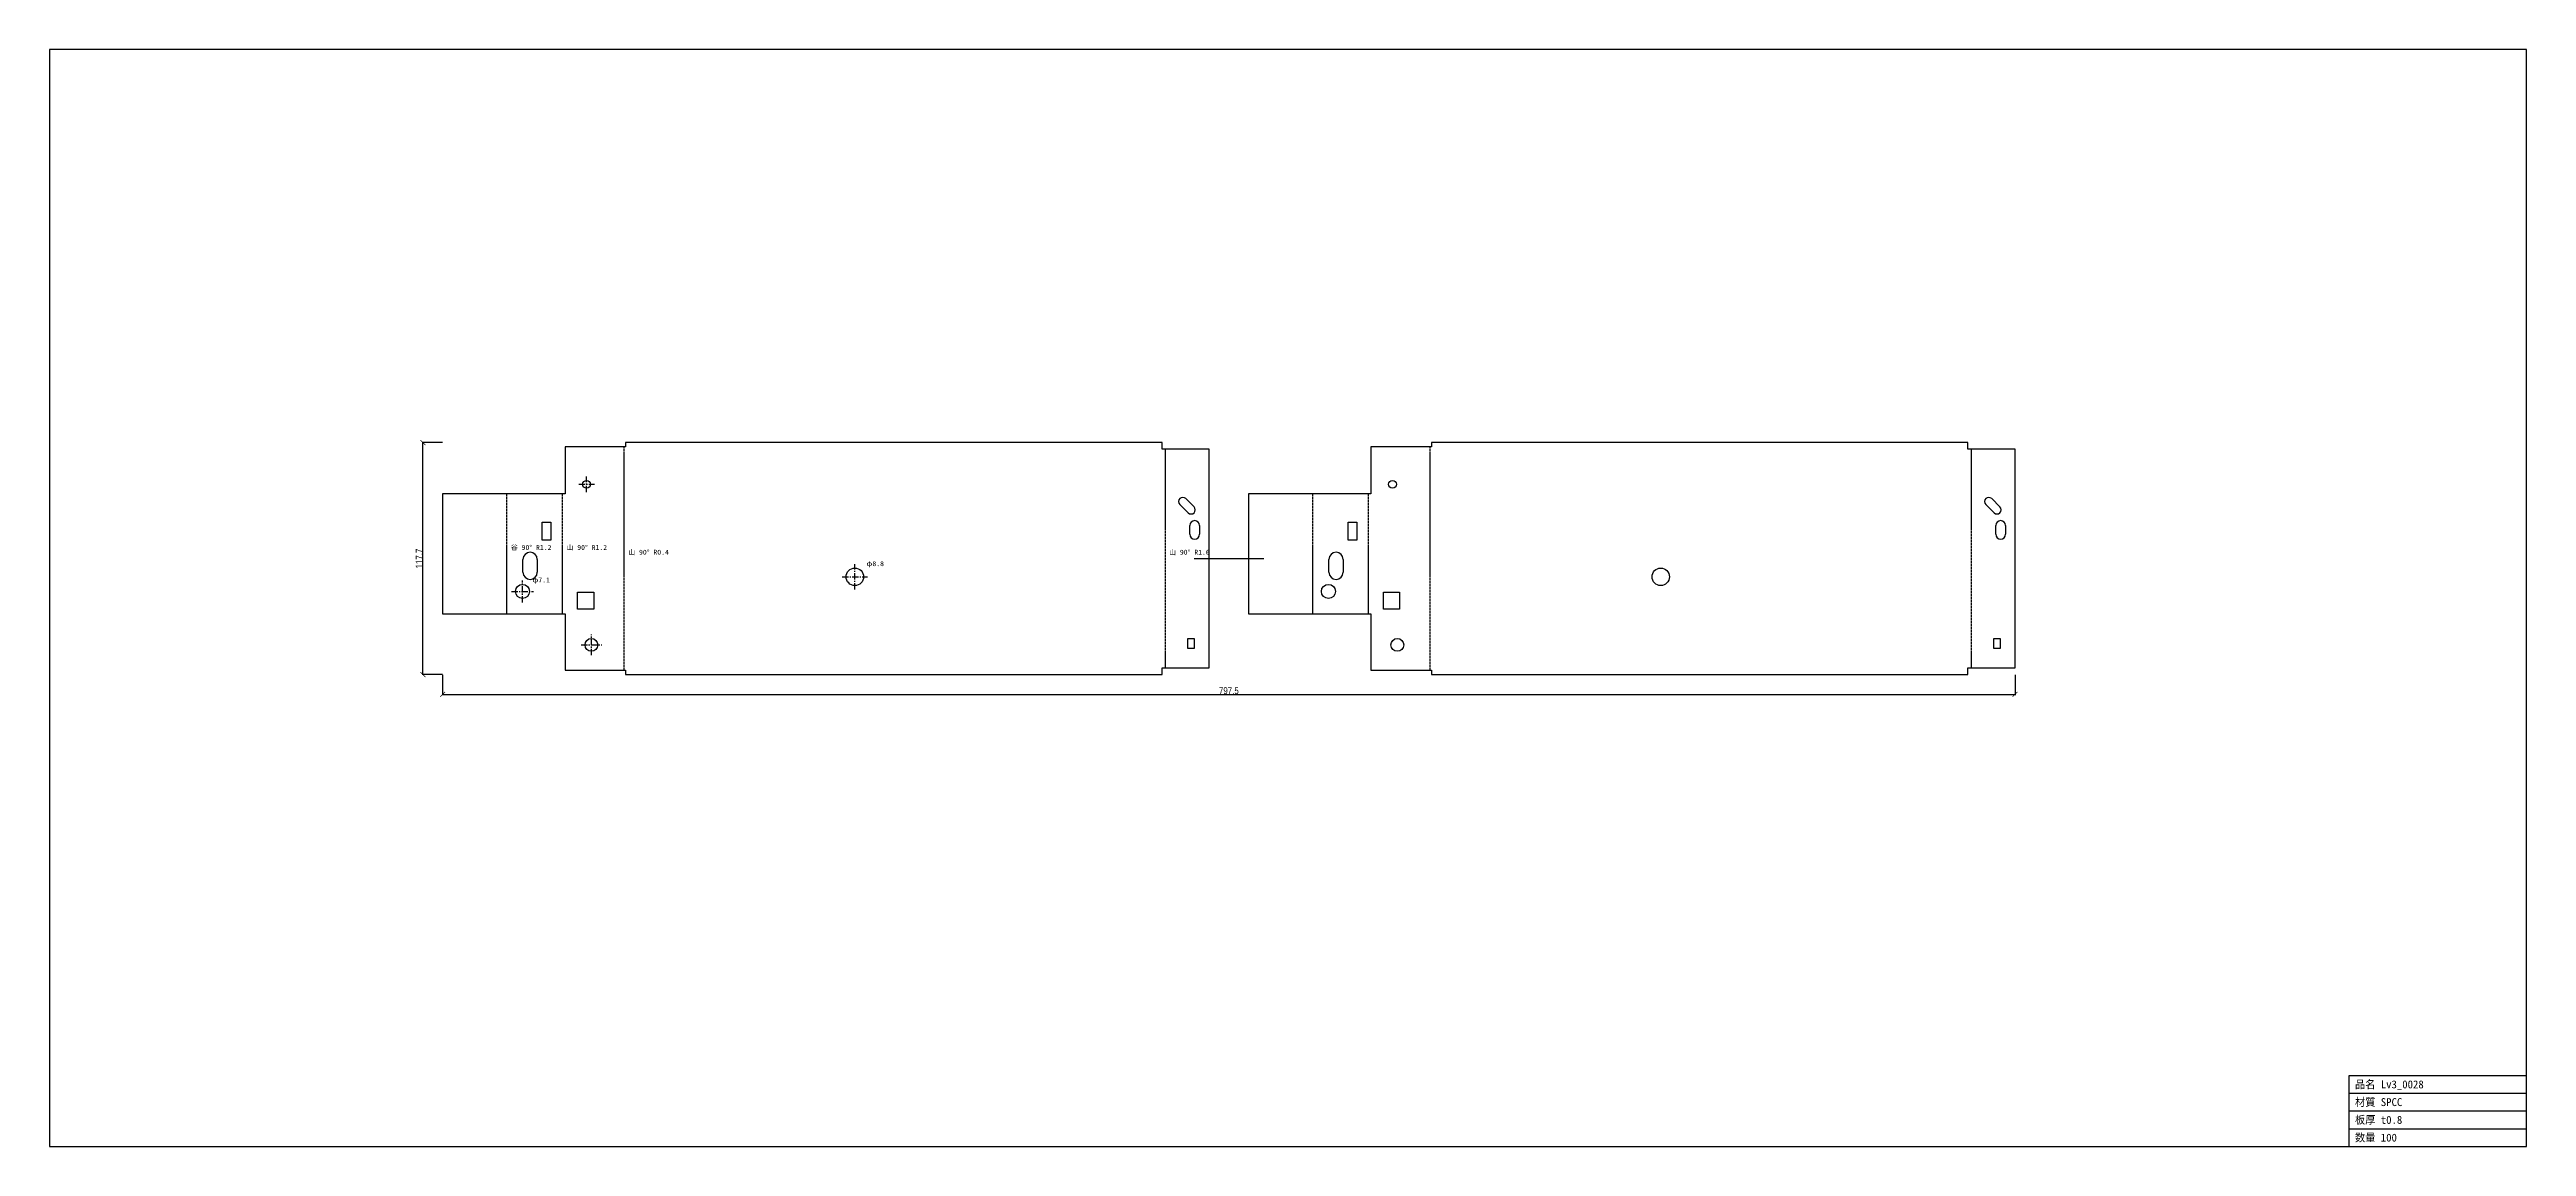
# Model space of a CAD drawing. Header units: millimetres. Extents: x -292 to 964, y -239 to 317.
import ezdxf

# ---------------------------------------------------------------- set-up
doc = ezdxf.new("R2010")
doc.units = ezdxf.units.MM
doc.linetypes.add('CENTER', pattern=[5.08, 3.175, -0.635, 0.635, -0.635])
doc.linetypes.add('DASHED', pattern=[1.524, 1.27, -0.254])
for name, color, linetype in [('BEND', 7, 'Continuous'), ('CENTER', 7, 'Continuous'), ('CUT', 7, 'Continuous'), ('DIM', 7, 'Continuous'), ('FRAME', 7, 'Continuous'), ('MARK', 7, 'Continuous'), ('TEXT', 7, 'Continuous')]:
    doc.layers.add(name, color=color, linetype=linetype)
doc.styles.add('OpenSansCondensed-Light', font='OpenSansCondensed-Light.ttf')
doc.dimstyles.new('EZDXF', dxfattribs={"dimtxt": 0.25, "dimasz": 0.175, "dimexe": 0.375, "dimexo": 0.125, "dimgap": 0.1, "dimtad": 1, "dimlfac": 100, "dimzin": 12, "dimdsep": 46, "dimtxsty": 'OpenSansCondensed-Light', "dimblk": 'ARCHTICK', "dimcen": 2.5, "dimazin": 3, "dimtfac": 0.5, "dimtmove": 2, "dimatfit": 3})

# ---------------------------------------------------------------- blocks, each defined once
blk = doc.blocks.new('_ARCHTICK')
at = {"color": 0, "linetype": 'BYBLOCK', "const_width": 0.15}
blk.add_lwpolyline([(-0.5, -0.5), (0.5, 0.5)], dxfattribs=at)

msp = doc.modelspace()

# ---------------------------------------------------------------- linework, layer by layer
at = {"layer": 'BEND', "color": 4, "linetype": 'DASHED'}
for p, q in [((-0.63, 2.2), (-0.63, 115.55)), ((273.69, 114.35), (273.69, 3.4)), ((408.13, 2.2), (408.13, 115.55)), ((682.44, 114.35), (682.44, 3.4)), ((-60.17, 30.88), (-60.17, 91.64)), ((-31.95, 30.88), (-31.95, 91.64)), ((348.59, 30.88), (348.59, 91.64)), ((376.81, 30.88), (376.81, 91.64))]:
    msp.add_line(p, q, dxfattribs=at)
at = {"layer": 'CENTER', "color": 1, "linetype": 'CENTER'}
for p, q in [((-19.78, 92.57), (-19.78, 100.55)), ((-23.77, 96.56), (-15.79, 96.56)), ((116.29, 43.2), (116.29, 56.04)), ((-57.84, 42.23), (-46.7, 42.23)), ((-52.27, 36.66), (-52.27, 47.8)), ((109.87, 49.62), (122.71, 49.62)), ((-22.56, 15.1), (-12.08, 15.1)), ((-17.32, 9.86), (-17.32, 20.34))]:
    msp.add_line(p, q, dxfattribs=at)
at = {"layer": 'CUT'}
for p, q in [((0, 115.55), (-30.69, 115.55)), ((-30.69, 115.55), (-30.69, 91.64)), ((272.12, 117.75), (0, 117.75)), ((0, 117.75), (0, 115.55)), ((272.12, 114.35), (272.12, 117.75)), ((295.98, 114.35), (272.12, 114.35)), ((295.98, 3.4), (295.98, 114.35)), ((408.76, 115.55), (378.07, 115.55)), ((378.07, 115.55), (378.07, 91.64)), ((680.87, 117.75), (408.76, 117.75)), ((408.76, 117.75), (408.76, 115.55)), ((680.87, 114.35), (680.87, 117.75)), ((704.74, 114.35), (680.87, 114.35)), ((704.74, 3.4), (704.74, 114.35)), ((-30.69, 91.64), (-92.77, 91.64)), ((-92.77, 91.64), (-92.77, 30.88)), ((284.13, 89.31), (288.34, 85.1)), ((378.07, 91.64), (315.98, 91.64)), ((315.98, 91.64), (315.98, 30.88)), ((692.89, 89.31), (697.1, 85.1)), ((-42.21, 68.16), (-42.21, 77.39)), ((-42.21, 77.39), (-37.89, 77.39)), ((-37.89, 77.39), (-37.89, 68.16)), ((285.36, 82.12), (281.15, 86.32)), ((286.16, 71.18), (286.16, 75.62)), ((291.16, 75.62), (291.16, 71.18)), ((366.55, 68.16), (366.55, 77.39)), ((366.55, 77.39), (370.87, 77.39)), ((370.87, 77.39), (370.87, 68.16)), ((694.11, 82.12), (689.91, 86.32)), ((694.91, 71.18), (694.91, 75.62)), ((699.91, 75.62), (699.91, 71.18)), ((-37.89, 68.16), (-42.21, 68.16)), ((370.87, 68.16), (366.55, 68.16)), ((-52.02, 51.94), (-52.02, 58.46)), ((-44.78, 58.46), (-44.78, 51.94)), ((356.74, 51.94), (356.74, 58.46)), ((363.98, 58.46), (363.98, 51.94)), ((-24.3, 33.27), (-24.3, 41.9)), ((-24.3, 41.9), (-16.16, 41.9)), ((-16.16, 41.9), (-16.16, 33.27)), ((384.46, 33.27), (384.46, 41.9)), ((384.46, 41.9), (392.6, 41.9)), ((392.6, 41.9), (392.6, 33.27)), ((-92.77, 30.88), (-30.69, 30.88)), ((-30.69, 30.88), (-30.69, 2.2)), ((-16.16, 33.27), (-24.3, 33.27)), ((315.98, 30.88), (378.07, 30.88)), ((378.07, 30.88), (378.07, 2.2)), ((392.6, 33.27), (384.46, 33.27)), ((285.15, 18.37), (288.43, 18.37)), ((285.15, 13.23), (285.15, 18.37)), ((288.43, 13.23), (285.15, 13.23)), ((288.43, 18.37), (288.43, 13.23)), ((693.9, 18.37), (697.18, 18.37)), ((693.9, 13.23), (693.9, 18.37)), ((697.18, 13.23), (693.9, 13.23)), ((697.18, 18.37), (697.18, 13.23)), ((-30.69, 2.2), (0, 2.2)), ((0, 2.2), (0, 0)), ((0, 0), (272.12, 0)), ((272.12, 0), (272.12, 3.4)), ((272.12, 3.4), (295.98, 3.4)), ((378.07, 2.2), (408.76, 2.2)), ((408.76, 2.2), (408.76, 0)), ((408.76, 0), (680.87, 0)), ((680.87, 0), (680.87, 3.4)), ((680.87, 3.4), (704.74, 3.4))]:
    msp.add_line(p, q, dxfattribs=at)
for centre, radius in [((-19.78, 96.56), 1.99), ((388.98, 96.56), 1.99), ((116.29, 49.62), 4.42), ((525.04, 49.62), 4.42), ((-52.27, 42.23), 3.57), ((356.48, 42.23), 3.57), ((-17.32, 15.1), 3.24), ((391.43, 15.1), 3.24)]:
    msp.add_circle(centre, radius, dxfattribs=at)
for centre, radius, start, end in [((282.64, 87.82), 2.11, 45, -135), ((691.4, 87.82), 2.11, 45, -135), ((286.85, 83.61), 2.11, -135, 45), ((288.66, 75.62), 2.5, 0, 180), ((695.61, 83.61), 2.11, -135, 45), ((697.41, 75.62), 2.5, 0, 180), ((288.66, 71.18), 2.5, 180, 0), ((697.41, 71.18), 2.5, 180, 0), ((-48.4, 58.46), 3.62, 0, 180), ((-48.4, 51.94), 3.62, 180, 0), ((360.36, 58.46), 3.62, 0, 180), ((360.36, 51.94), 3.62, 180, 0)]:
    msp.add_arc(centre, radius, start, end, dxfattribs=at)
at = {"layer": 'FRAME'}
for p, q in [((964.12, 317.13), (-292.15, 317.13)), ((-292.15, 317.13), (-292.15, -239.38)), ((964.12, -239.38), (964.12, 317.13)), ((874.12, -239.38), (874.12, -203.38)), ((874.12, -203.38), (964.12, -203.38)), ((874.12, -212.38), (964.12, -212.38)), ((874.12, -221.38), (964.12, -221.38)), ((874.12, -230.38), (964.12, -230.38)), ((-292.15, -239.38), (964.12, -239.38))]:
    msp.add_line(p, q, dxfattribs=at)
at = {"layer": 'MARK'}
msp.add_line((288.32, 58.87), (323.65, 58.87), dxfattribs=at)

# ---------------------------------------------------------------- texts
at = {"layer": 'TEXT'}
for s, height, p in [('谷 90° R1.2', 2.5, (-58.17, 63.26)), ('山 90° R1.2', 2.5, (-29.95, 63.26)), ('山 90° R0.4', 2.5, (1.37, 60.87)), ('山 90° R1.6', 2.5, (275.69, 60.87)), ('φ8.8', 2.5, (122.21, 55.04)), ('φ7.1', 2.5, (-47.2, 46.8)), ('品名 Lv3_0028', 4, (877.12, -209.88)), ('材質 SPCC', 4, (877.12, -218.88)), ('板厚 t0.8', 4, (877.12, -227.88)), ('数量 100', 4, (877.12, -236.88))]:
    msp.add_text(s, height=height, dxfattribs=at).set_placement(p)

# ---------------------------------------------------------------- dimensions: what is measured, and where the dimension line sits
at = {"layer": 'DIM'}
msp.add_linear_dim(base=(-102.7711, 0), p1=(-92.7711, 0), p2=(-92.7711, 117.7495), angle=90, dimstyle='EZDXF', override={"dimtxt": 3.5, "dimasz": 2.5, "dimdec": 1, "dimlfac": 1}, dxfattribs=at).render()
msp.add_linear_dim(base=(-92.77, -10), p1=(-92.77, 0), p2=(704.74, 0), dimstyle='EZDXF', override={"dimtxt": 3.5, "dimasz": 2.5, "dimdec": 1, "dimlfac": 1}, dxfattribs=at).render()

doc.saveas('drawing.dxf')
